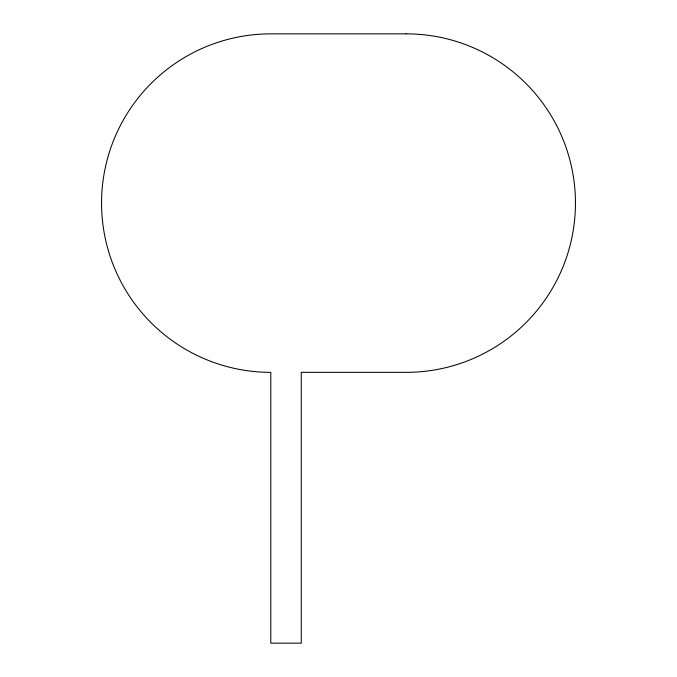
<?xml version="1.0" encoding="UTF-8"?>
<svg xmlns="http://www.w3.org/2000/svg" width="677" height="677" viewBox="0 0 677 677"><rect width="100%" height="100%" fill="white"/><g stroke="black" fill="none" stroke-linecap="round" stroke-linejoin="round"><path stroke-width="1.02" d="M406.2 33.85L270.8 33.85A169.25 169.25 0 0 0 101.55 203.1A169.25 169.25 0 0 0 270.8 372.35L270.8 643.15L301.265 643.15L301.265 372.35L406.2 372.35A169.25 169.25 0 0 0 575.45 203.1A169.25 169.25 0 0 0 406.2 33.85"/></g></svg>
